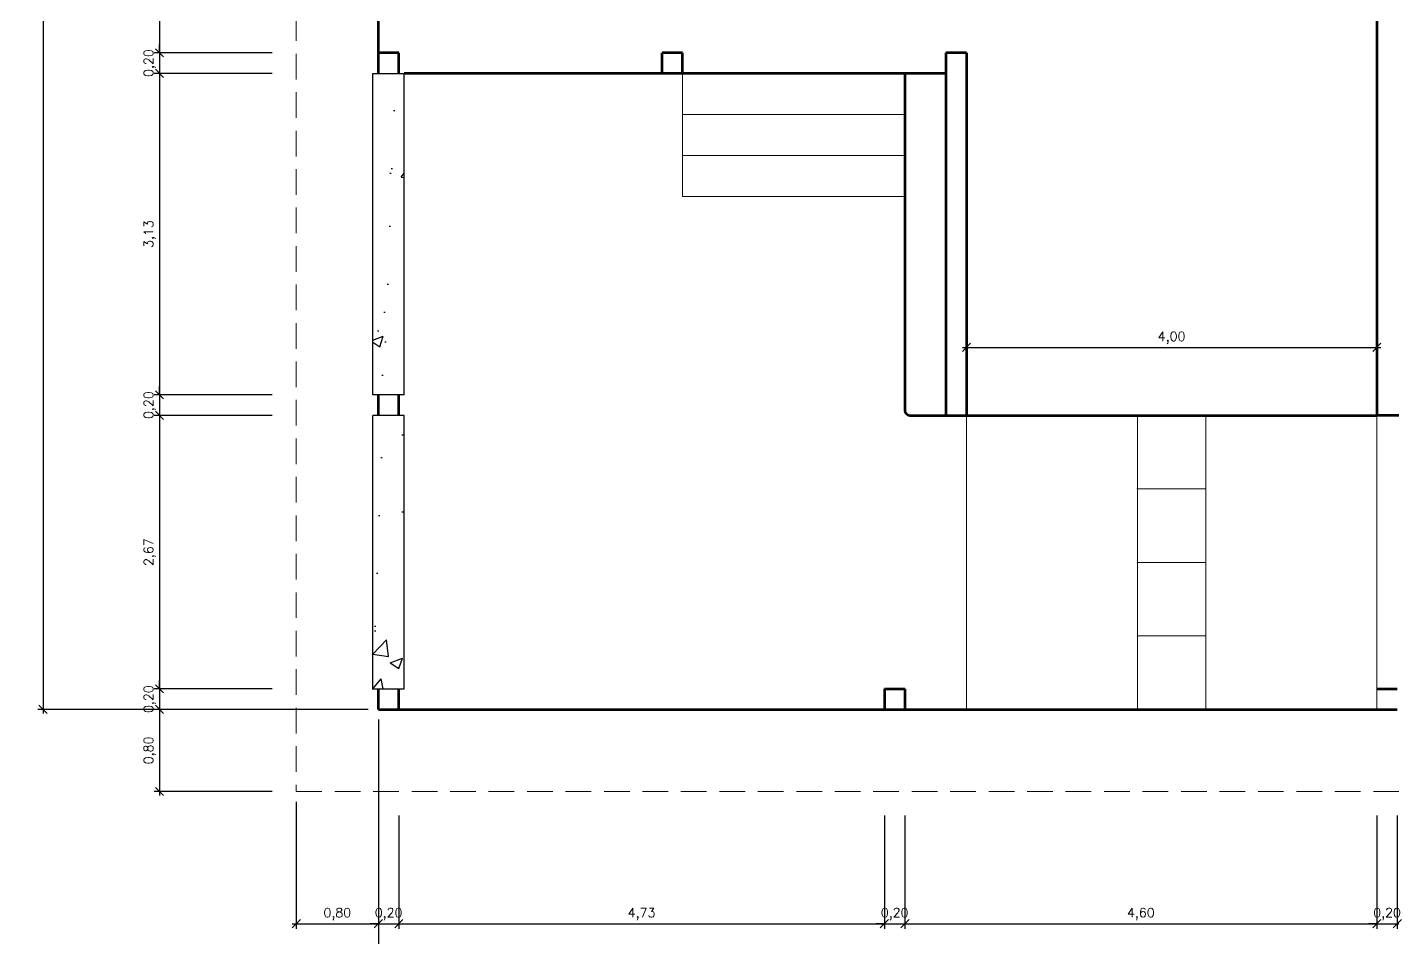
# Model space of a CAD drawing. Header units: millimetres. Extents: x 1185.4 to 1269.4, y 957.3 to 1016.7.
# Drawn here: x 1194.37 to 1207.68, y 977.2 to 986.07 of the extents above; entities that cross this region are included whole.
import ezdxf

# ---------------------------------------------------------------- set-up
doc = ezdxf.new("R2010")
doc.units = ezdxf.units.MM
doc.linetypes.add('HIDDEN', pattern=[0.375, 0.25, -0.125])
for name, color, linetype, lineweight in [('COTAS', 7, 'Continuous', 5), ('DIF-NÍVEL', 1, 'Continuous', 15), ('PAREDES', 4, 'Continuous', 70), ('PROJEÇÕES', 1, 'HIDDEN', 20)]:
    doc.layers.add(name, color=color, linetype=linetype, lineweight=lineweight)
doc.layers.add('MOBILIA', color=7, linetype='Continuous')
doc.styles.add('ROMANS', font='romans.shx')
doc.dimstyles.new('ESCALA-50', dxfattribs={"dimtxt": 0.09, "dimasz": 0.08, "dimexe": 0.05, "dimexo": 0.1, "dimgap": 0.04, "dimtad": 1, "dimzin": 1, "dimtxsty": 'ROMANS', "dimblk": 'OBLIQUE', "dimcen": 0.05, "dimdle": 0.04, "dimaunit": 1, "dimadec": 0, "dimazin": 0, "dimtfac": 1, "dimtix": 1, "dimtmove": 2, "dimatfit": 3, "dimldrblk": 'OPEN90', "dimfxl": 1, "dimarcsym": 0})

# ---------------------------------------------------------------- blocks, each defined once
blk = doc.blocks.new('_OBLIQUE')
at = {"color": 0, "linetype": 'ByBlock'}
blk.add_line((-0.5, -0.5), (0.5, 0.5), dxfattribs=at)
blk = doc.blocks.new('*D73')
at = {"layer": 'COTAS', "color": 0, "lineweight": -2}
for p, q in [((1197.791, 979.323), (1197.791, 975.906)), ((1216.791, 979.323), (1216.791, 975.906)), ((1197.751, 975.956), (1216.831, 975.956))]:
    blk.add_line(p, q, dxfattribs=at)
at = {"layer": 'Defpoints', "color": 0}
for p in [(1197.791, 979.423), (1216.791, 979.423), (1216.791, 975.956)]:
    blk.add_point(p, dxfattribs=at)
at = {"layer": 'COTAS', "color": 0, "lineweight": -2, "xscale": 0.08, "yscale": 0.08, "zscale": 0.08, "rotation": 180}
blk.add_blockref('_OBLIQUE', (1197.791, 975.956), dxfattribs=at)
at = {"layer": 'COTAS', "color": 0, "lineweight": -2, "xscale": 0.08, "yscale": 0.08, "zscale": 0.08}
blk.add_blockref('_OBLIQUE', (1216.791, 975.956), dxfattribs=at)
at = {"layer": 'COTAS', "color": 0, "insert": (1207.291, 976.049), "char_height": 0.09, "attachment_point": 5, "style": 'ROMANS'}
blk.add_mtext('19,00', dxfattribs=at)
blk = doc.blocks.new('_Open90')
at = {"color": 0, "linetype": 'ByBlock', "lineweight": -2}
for p, q in [((0, 0), (-1, 0)), ((-0.5, 0.5), (0, 0)), ((0, 0), (-0.5, -0.5))]:
    blk.add_line(p, q, dxfattribs=at)
blk = doc.blocks.new('*D74')
at = {"layer": 'COTAS', "color": 0, "lineweight": -2}
for p, q in [((1194.522, 1004.929), (1194.522, 979.383)), ((1197.691, 1004.889), (1194.472, 1004.889)), ((1197.691, 979.423), (1194.472, 979.423))]:
    blk.add_line(p, q, dxfattribs=at)
at = {"layer": 'Defpoints', "color": 0}
for p in [(1197.791, 1004.889), (1194.522, 979.423), (1197.791, 979.423)]:
    blk.add_point(p, dxfattribs=at)
at = {"layer": 'COTAS', "color": 0, "lineweight": -2, "xscale": 0.08, "yscale": 0.08, "zscale": 0.08}
for p, rotation in [((1194.522, 1004.889), 90), ((1194.522, 979.423), 270)]:
    blk.add_blockref('_OBLIQUE', p, dxfattribs=dict(at, rotation=rotation))
at = {"layer": 'COTAS', "color": 0, "insert": (1194.428, 992.156), "char_height": 0.09, "attachment_point": 5, "rotation": 90, "style": 'ROMANS'}
blk.add_mtext('25,47', dxfattribs=at)
blk = doc.blocks.new('*D54')
at = {"layer": 'COTAS', "color": 0, "lineweight": -2}
for p, q in [((1196.757, 988.489), (1195.607, 988.489)), ((1195.657, 988.529), (1195.657, 985.783)), ((1196.757, 985.823), (1195.607, 985.823))]:
    blk.add_line(p, q, dxfattribs=at)
at = {"layer": 'Defpoints', "color": 0}
for p in [(1196.857, 988.489), (1195.657, 985.823), (1196.857, 985.823)]:
    blk.add_point(p, dxfattribs=at)
at = {"layer": 'COTAS', "color": 0, "lineweight": -2, "xscale": 0.08, "yscale": 0.08, "zscale": 0.08}
for p, rotation in [((1195.657, 988.489), 90), ((1195.657, 985.823), 270)]:
    blk.add_blockref('_OBLIQUE', p, dxfattribs=dict(at, rotation=rotation))
at = {"layer": 'COTAS', "color": 0, "insert": (1195.564, 987.156), "char_height": 0.09, "attachment_point": 5, "rotation": 90, "style": 'ROMANS'}
blk.add_mtext('2,67', dxfattribs=at)
blk = doc.blocks.new('*D55')
at = {"layer": 'COTAS', "color": 0, "lineweight": -2}
for p, q in [((1195.657, 985.823), (1195.657, 985.903)), ((1196.757, 985.823), (1195.607, 985.823)), ((1195.657, 985.823), (1195.657, 985.623)), ((1196.757, 985.623), (1195.607, 985.623)), ((1195.657, 985.623), (1195.657, 985.543))]:
    blk.add_line(p, q, dxfattribs=at)
at = {"layer": 'Defpoints', "color": 0}
for p in [(1196.857, 985.823), (1195.657, 985.623), (1196.857, 985.623)]:
    blk.add_point(p, dxfattribs=at)
at = {"layer": 'COTAS', "color": 0, "lineweight": -2, "xscale": 0.08, "yscale": 0.08, "zscale": 0.08}
for p, rotation in [((1195.657, 985.823), 270), ((1195.657, 985.623), 90)]:
    blk.add_blockref('_OBLIQUE', p, dxfattribs=dict(at, rotation=rotation))
at = {"layer": 'COTAS', "color": 0, "insert": (1195.564, 985.723), "char_height": 0.09, "attachment_point": 5, "rotation": 90, "style": 'ROMANS'}
blk.add_mtext('0,20', dxfattribs=at)
blk = doc.blocks.new('*D56')
at = {"layer": 'COTAS', "color": 0, "lineweight": -2}
for p, q in [((1196.757, 985.623), (1195.607, 985.623)), ((1195.657, 985.663), (1195.657, 982.449)), ((1196.757, 982.489), (1195.607, 982.489))]:
    blk.add_line(p, q, dxfattribs=at)
at = {"layer": 'Defpoints', "color": 0}
for p in [(1196.857, 985.623), (1195.657, 982.489), (1196.857, 982.489)]:
    blk.add_point(p, dxfattribs=at)
at = {"layer": 'COTAS', "color": 0, "lineweight": -2, "xscale": 0.08, "yscale": 0.08, "zscale": 0.08}
for p, rotation in [((1195.657, 985.623), 90), ((1195.657, 982.489), 270)]:
    blk.add_blockref('_OBLIQUE', p, dxfattribs=dict(at, rotation=rotation))
at = {"layer": 'COTAS', "color": 0, "insert": (1195.564, 984.056), "char_height": 0.09, "attachment_point": 5, "rotation": 90, "style": 'ROMANS'}
blk.add_mtext('3,13', dxfattribs=at)
blk = doc.blocks.new('*D57')
at = {"layer": 'COTAS', "color": 0, "lineweight": -2}
for p, q in [((1195.657, 982.489), (1195.657, 982.569)), ((1196.757, 982.489), (1195.607, 982.489)), ((1195.657, 982.489), (1195.657, 982.289)), ((1196.757, 982.289), (1195.607, 982.289)), ((1195.657, 982.289), (1195.657, 982.209))]:
    blk.add_line(p, q, dxfattribs=at)
at = {"layer": 'Defpoints', "color": 0}
for p in [(1196.857, 982.489), (1195.657, 982.289), (1196.857, 982.289)]:
    blk.add_point(p, dxfattribs=at)
at = {"layer": 'COTAS', "color": 0, "lineweight": -2, "xscale": 0.08, "yscale": 0.08, "zscale": 0.08}
for p, rotation in [((1195.657, 982.489), 270), ((1195.657, 982.289), 90)]:
    blk.add_blockref('_OBLIQUE', p, dxfattribs=dict(at, rotation=rotation))
at = {"layer": 'COTAS', "color": 0, "insert": (1195.564, 982.389), "char_height": 0.09, "attachment_point": 5, "rotation": 90, "style": 'ROMANS'}
blk.add_mtext('0,20', dxfattribs=at)
blk = doc.blocks.new('*D58')
at = {"layer": 'COTAS', "color": 0, "lineweight": -2}
for p, q in [((1196.757, 982.289), (1195.607, 982.289)), ((1195.657, 982.329), (1195.657, 979.583)), ((1196.757, 979.623), (1195.607, 979.623))]:
    blk.add_line(p, q, dxfattribs=at)
at = {"layer": 'Defpoints', "color": 0}
for p in [(1196.857, 982.289), (1195.657, 979.623), (1196.857, 979.623)]:
    blk.add_point(p, dxfattribs=at)
at = {"layer": 'COTAS', "color": 0, "lineweight": -2, "xscale": 0.08, "yscale": 0.08, "zscale": 0.08}
for p, rotation in [((1195.657, 982.289), 90), ((1195.657, 979.623), 270)]:
    blk.add_blockref('_OBLIQUE', p, dxfattribs=dict(at, rotation=rotation))
at = {"layer": 'COTAS', "color": 0, "insert": (1195.564, 980.956), "char_height": 0.09, "attachment_point": 5, "rotation": 90, "style": 'ROMANS'}
blk.add_mtext('2,67', dxfattribs=at)
blk = doc.blocks.new('*D59')
at = {"layer": 'COTAS', "color": 0, "lineweight": -2}
for p, q in [((1195.657, 979.623), (1195.657, 979.703)), ((1196.757, 979.623), (1195.607, 979.623)), ((1195.657, 979.623), (1195.657, 979.423)), ((1196.757, 979.423), (1195.607, 979.423)), ((1195.657, 979.423), (1195.657, 979.343))]:
    blk.add_line(p, q, dxfattribs=at)
at = {"layer": 'Defpoints', "color": 0}
for p in [(1196.857, 979.623), (1195.657, 979.423), (1196.857, 979.423)]:
    blk.add_point(p, dxfattribs=at)
at = {"layer": 'COTAS', "color": 0, "lineweight": -2, "xscale": 0.08, "yscale": 0.08, "zscale": 0.08}
for p, rotation in [((1195.657, 979.623), 270), ((1195.657, 979.423), 90)]:
    blk.add_blockref('_OBLIQUE', p, dxfattribs=dict(at, rotation=rotation))
at = {"layer": 'COTAS', "color": 0, "insert": (1195.564, 979.523), "char_height": 0.09, "attachment_point": 5, "rotation": 90, "style": 'ROMANS'}
blk.add_mtext('0,20', dxfattribs=at)
blk = doc.blocks.new('*D60')
at = {"layer": 'COTAS', "color": 0, "lineweight": -2}
for p, q in [((1196.757, 979.423), (1195.607, 979.423)), ((1195.657, 979.463), (1195.657, 978.583)), ((1196.757, 978.623), (1195.607, 978.623))]:
    blk.add_line(p, q, dxfattribs=at)
at = {"layer": 'Defpoints', "color": 0}
for p in [(1196.857, 979.423), (1195.657, 978.623), (1196.857, 978.623)]:
    blk.add_point(p, dxfattribs=at)
at = {"layer": 'COTAS', "color": 0, "lineweight": -2, "xscale": 0.08, "yscale": 0.08, "zscale": 0.08}
for p, rotation in [((1195.657, 979.423), 90), ((1195.657, 978.623), 270)]:
    blk.add_blockref('_OBLIQUE', p, dxfattribs=dict(at, rotation=rotation))
at = {"layer": 'COTAS', "color": 0, "insert": (1195.564, 979.023), "char_height": 0.09, "attachment_point": 5, "rotation": 90, "style": 'ROMANS'}
blk.add_mtext('0,80', dxfattribs=at)
blk = doc.blocks.new('*D81')
at = {"layer": 'COTAS', "color": 0, "lineweight": -2}
for p, q in [((1196.991, 978.523), (1196.991, 977.284)), ((1197.791, 978.389), (1197.791, 977.284)), ((1196.951, 977.334), (1197.831, 977.334))]:
    blk.add_line(p, q, dxfattribs=at)
at = {"layer": 'Defpoints', "color": 0}
for p in [(1196.991, 978.623), (1197.791, 978.489), (1197.791, 977.334)]:
    blk.add_point(p, dxfattribs=at)
at = {"layer": 'COTAS', "color": 0, "lineweight": -2, "xscale": 0.08, "yscale": 0.08, "zscale": 0.08, "rotation": 180}
blk.add_blockref('_OBLIQUE', (1196.991, 977.334), dxfattribs=at)
at = {"layer": 'COTAS', "color": 0, "lineweight": -2, "xscale": 0.08, "yscale": 0.08, "zscale": 0.08}
blk.add_blockref('_OBLIQUE', (1197.791, 977.334), dxfattribs=at)
at = {"layer": 'COTAS', "color": 0, "insert": (1197.391, 977.428), "char_height": 0.09, "attachment_point": 5, "style": 'ROMANS'}
blk.add_mtext('0,80', dxfattribs=at)
blk = doc.blocks.new('*D61')
at = {"layer": 'COTAS', "color": 0, "lineweight": -2}
for p, q in [((1197.791, 978.389), (1197.791, 977.284)), ((1197.991, 978.389), (1197.991, 977.284)), ((1197.791, 977.334), (1197.711, 977.334)), ((1197.791, 977.334), (1197.991, 977.334)), ((1197.991, 977.334), (1198.071, 977.334))]:
    blk.add_line(p, q, dxfattribs=at)
at = {"layer": 'Defpoints', "color": 0}
for p in [(1197.791, 978.489), (1197.991, 978.489), (1197.991, 977.334)]:
    blk.add_point(p, dxfattribs=at)
at = {"layer": 'COTAS', "color": 0, "lineweight": -2, "xscale": 0.08, "yscale": 0.08, "zscale": 0.08}
blk.add_blockref('_OBLIQUE', (1197.791, 977.334), dxfattribs=at)
at = {"layer": 'COTAS', "color": 0, "lineweight": -2, "xscale": 0.08, "yscale": 0.08, "zscale": 0.08, "rotation": 180}
blk.add_blockref('_OBLIQUE', (1197.991, 977.334), dxfattribs=at)
at = {"layer": 'COTAS', "color": 0, "insert": (1197.891, 977.428), "char_height": 0.09, "attachment_point": 5, "style": 'ROMANS'}
blk.add_mtext('0,20', dxfattribs=at)
blk = doc.blocks.new('*D62')
at = {"layer": 'COTAS', "color": 0, "lineweight": -2}
for p, q in [((1197.991, 978.389), (1197.991, 977.284)), ((1202.724, 978.389), (1202.724, 977.284)), ((1197.951, 977.334), (1202.764, 977.334))]:
    blk.add_line(p, q, dxfattribs=at)
at = {"layer": 'Defpoints', "color": 0}
for p in [(1197.991, 978.489), (1202.724, 978.489), (1202.724, 977.334)]:
    blk.add_point(p, dxfattribs=at)
at = {"layer": 'COTAS', "color": 0, "lineweight": -2, "xscale": 0.08, "yscale": 0.08, "zscale": 0.08, "rotation": 180}
blk.add_blockref('_OBLIQUE', (1197.991, 977.334), dxfattribs=at)
at = {"layer": 'COTAS', "color": 0, "lineweight": -2, "xscale": 0.08, "yscale": 0.08, "zscale": 0.08}
blk.add_blockref('_OBLIQUE', (1202.724, 977.334), dxfattribs=at)
at = {"layer": 'COTAS', "color": 0, "insert": (1200.357, 977.428), "char_height": 0.09, "attachment_point": 5, "style": 'ROMANS'}
blk.add_mtext('4,73', dxfattribs=at)
blk = doc.blocks.new('*D63')
at = {"layer": 'COTAS', "color": 0, "lineweight": -2}
for p, q in [((1202.724, 978.389), (1202.724, 977.284)), ((1202.924, 978.389), (1202.924, 977.284)), ((1202.724, 977.334), (1202.644, 977.334)), ((1202.724, 977.334), (1202.924, 977.334)), ((1202.924, 977.334), (1203.004, 977.334))]:
    blk.add_line(p, q, dxfattribs=at)
at = {"layer": 'Defpoints', "color": 0}
for p in [(1202.724, 978.489), (1202.924, 978.489), (1202.924, 977.334)]:
    blk.add_point(p, dxfattribs=at)
at = {"layer": 'COTAS', "color": 0, "lineweight": -2, "xscale": 0.08, "yscale": 0.08, "zscale": 0.08}
blk.add_blockref('_OBLIQUE', (1202.724, 977.334), dxfattribs=at)
at = {"layer": 'COTAS', "color": 0, "lineweight": -2, "xscale": 0.08, "yscale": 0.08, "zscale": 0.08, "rotation": 180}
blk.add_blockref('_OBLIQUE', (1202.924, 977.334), dxfattribs=at)
at = {"layer": 'COTAS', "color": 0, "insert": (1202.824, 977.428), "char_height": 0.09, "attachment_point": 5, "style": 'ROMANS'}
blk.add_mtext('0,20', dxfattribs=at)
blk = doc.blocks.new('*D64')
at = {"layer": 'COTAS', "color": 0, "lineweight": -2}
for p, q in [((1202.924, 978.389), (1202.924, 977.284)), ((1207.524, 978.389), (1207.524, 977.284)), ((1202.884, 977.334), (1207.564, 977.334))]:
    blk.add_line(p, q, dxfattribs=at)
at = {"layer": 'Defpoints', "color": 0}
for p in [(1202.924, 978.489), (1207.524, 978.489), (1207.524, 977.334)]:
    blk.add_point(p, dxfattribs=at)
at = {"layer": 'COTAS', "color": 0, "lineweight": -2, "xscale": 0.08, "yscale": 0.08, "zscale": 0.08, "rotation": 180}
blk.add_blockref('_OBLIQUE', (1202.924, 977.334), dxfattribs=at)
at = {"layer": 'COTAS', "color": 0, "lineweight": -2, "xscale": 0.08, "yscale": 0.08, "zscale": 0.08}
blk.add_blockref('_OBLIQUE', (1207.524, 977.334), dxfattribs=at)
at = {"layer": 'COTAS', "color": 0, "insert": (1205.224, 977.428), "char_height": 0.09, "attachment_point": 5, "style": 'ROMANS'}
blk.add_mtext('4,60', dxfattribs=at)
blk = doc.blocks.new('*D65')
at = {"layer": 'COTAS', "color": 0, "lineweight": -2}
for p, q in [((1207.524, 978.389), (1207.524, 977.284)), ((1207.724, 978.389), (1207.724, 977.284)), ((1207.524, 977.334), (1207.444, 977.334)), ((1207.524, 977.334), (1207.724, 977.334)), ((1207.724, 977.334), (1207.804, 977.334))]:
    blk.add_line(p, q, dxfattribs=at)
at = {"layer": 'Defpoints', "color": 0}
for p in [(1207.524, 978.489), (1207.724, 978.489), (1207.724, 977.334)]:
    blk.add_point(p, dxfattribs=at)
at = {"layer": 'COTAS', "color": 0, "lineweight": -2, "xscale": 0.08, "yscale": 0.08, "zscale": 0.08}
blk.add_blockref('_OBLIQUE', (1207.524, 977.334), dxfattribs=at)
at = {"layer": 'COTAS', "color": 0, "lineweight": -2, "xscale": 0.08, "yscale": 0.08, "zscale": 0.08, "rotation": 180}
blk.add_blockref('_OBLIQUE', (1207.724, 977.334), dxfattribs=at)
at = {"layer": 'COTAS', "color": 0, "insert": (1207.624, 977.428), "char_height": 0.09, "attachment_point": 5, "style": 'ROMANS'}
blk.add_mtext('0,20', dxfattribs=at)
blk = doc.blocks.new('*D88')
at = {"layer": 'COTAS', "color": 0, "lineweight": -2}
for p, q in [((1203.484, 982.952), (1207.564, 982.952)), ((1203.524, 982.389), (1203.524, 983.002)), ((1207.524, 982.389), (1207.524, 983.002))]:
    blk.add_line(p, q, dxfattribs=at)
at = {"layer": 'Defpoints', "color": 0}
for p in [(1207.524, 982.952), (1203.524, 982.289), (1207.524, 982.289)]:
    blk.add_point(p, dxfattribs=at)
at = {"layer": 'COTAS', "color": 0, "lineweight": -2, "xscale": 0.08, "yscale": 0.08, "zscale": 0.08, "rotation": 180}
blk.add_blockref('_OBLIQUE', (1203.524, 982.952), dxfattribs=at)
at = {"layer": 'COTAS', "color": 0, "lineweight": -2, "xscale": 0.08, "yscale": 0.08, "zscale": 0.08}
blk.add_blockref('_OBLIQUE', (1207.524, 982.952), dxfattribs=at)
at = {"layer": 'COTAS', "color": 0, "insert": (1205.524, 983.045), "char_height": 0.09, "attachment_point": 5, "style": 'ROMANS'}
blk.add_mtext('4,00', dxfattribs=at)

msp = doc.modelspace()

# ---------------------------------------------------------------- hatches: boundary and pattern name
at = {"layer": 'MOBILIA'}
h = msp.add_hatch(dxfattribs=at)
h.set_pattern_fill('AR-CONC', color=256, scale=0.006667, style=0)
h.set_pattern_definition([(50, (1197.7372, 979.6226), (1.21456, -0.10626), [0.127, -1.397]), (355, (1197.7372, 979.6226), (-0.23495, 1.2737), [0.1016, -1.1176]), (100.45, (1197.8384, 979.6137), (0.97962, 1.16744), [0.10793, -1.18727]), (46.184, (1197.7372, 979.9613), (1.8072, -0.2803), [0.1905, -2.0955]), (96.636, (1197.8878, 979.9379), (1.5827, 1.6495), [0.1619, -1.7809]), (351.184, (1197.7372, 979.9613), (1.5827, 1.6495), [0.1524, -1.6764]), (21, (1197.9065, 979.8766), (1.01077, -0.68177), [0.127, -1.397]), (326, (1197.9065, 979.8766), (0.412, 1.22792), [0.1016, -1.1176]), (71.451, (1197.9907, 979.8198), (1.42278, 0.54615), [0.10793, -1.18727]), (37.5, (1197.7372, 979.6226), (0.02059, 0.5637), [0, -1.104053, 0, -1.134533, 0, -1.121833]), (7.5, (1197.7372, 979.6226), (0.445464, 0.66787), [0, -0.646853, 0, -1.078653, 0, -0.427567]), (327.5, (1197.35957, 979.6226), (0.903937, -0.03819), [0, -0.423333, 0, -1.3208, 0, -1.7526]), (317.5, (1197.1902, 979.6226), (0.98753, 0.16951), [0, -0.55033, 0, -0.87715, 0, -1.2446])])
h.paths.add_polyline_path([(1197.737, 982.489), (1198.044, 982.489), (1198.044, 985.623), (1197.737, 985.623)])
h.paths.add_polyline_path([(1198.044, 982.289), (1197.737, 982.289), (1197.737, 979.623), (1198.044, 979.623)])

# ---------------------------------------------------------------- linework, layer by layer
at = {"layer": 'DIF-NÍVEL'}
for p, q in [((1200.757, 984.423), (1200.757, 985.623)), ((1202.924, 985.223), (1200.757, 985.223)), ((1202.924, 984.823), (1200.757, 984.823)), ((1202.924, 984.423), (1200.757, 984.423)), ((1203.524, 982.289), (1203.524, 979.423)), ((1205.191, 982.289), (1205.191, 979.423)), ((1205.857, 982.289), (1205.857, 979.423)), ((1207.524, 982.289), (1207.524, 979.423)), ((1205.191, 981.573), (1205.857, 981.573)), ((1205.191, 980.856), (1205.857, 980.856)), ((1205.191, 980.139), (1205.857, 980.139))]:
    msp.add_line(p, q, dxfattribs=at)
for p in [(1205.191, 981.573), (1205.857, 981.573), (1205.191, 980.856), (1205.857, 980.856), (1205.191, 980.139), (1205.857, 980.139)]:
    msp.add_point(p, dxfattribs=at)
at = {"layer": 'MOBILIA'}
for p, q in [((1197.737, 982.489), (1197.737, 985.623)), ((1197.737, 985.623), (1198.044, 985.623)), ((1198.044, 982.489), (1198.044, 985.623)), ((1198.044, 982.489), (1197.737, 982.489)), ((1198.044, 982.289), (1197.737, 982.289)), ((1197.737, 979.623), (1197.737, 982.289)), ((1198.044, 979.623), (1198.044, 982.289)), ((1197.737, 979.623), (1198.044, 979.623))]:
    msp.add_line(p, q, dxfattribs=at)
at = {"layer": 'PAREDES'}
for p, q in [((1197.791, 985.623), (1197.791, 995.556)), ((1207.524, 988.489), (1207.524, 982.289)), ((1197.991, 985.823), (1197.791, 985.823)), ((1197.991, 985.623), (1197.991, 985.823)), ((1200.557, 985.623), (1200.557, 985.823)), ((1200.757, 985.823), (1200.557, 985.823)), ((1200.757, 985.623), (1200.757, 985.823)), ((1200.757, 985.623), (1200.757, 985.823)), ((1203.324, 985.823), (1203.324, 982.289)), ((1203.524, 985.823), (1203.324, 985.823)), ((1203.524, 985.823), (1203.524, 982.289)), ((1203.324, 985.623), (1198.044, 985.623)), ((1202.924, 985.623), (1202.924, 982.336)), ((1197.791, 982.289), (1197.791, 982.489)), ((1197.991, 982.289), (1197.991, 982.489)), ((1202.971, 982.289), (1207.524, 982.289)), ((1209.057, 982.289), (1207.524, 982.289)), ((1197.791, 979.423), (1197.791, 979.623)), ((1197.991, 979.423), (1197.991, 979.623)), ((1202.724, 979.623), (1202.924, 979.623)), ((1202.724, 979.623), (1202.724, 979.423)), ((1202.924, 979.623), (1202.924, 979.423)), ((1207.524, 979.623), (1207.724, 979.623)), ((1197.791, 979.423), (1207.724, 979.423))]:
    msp.add_line(p, q, dxfattribs=at)
msp.add_arc((1202.971, 982.336), 0.0468, 180, 270, dxfattribs=at)
at = {"layer": 'PROJEÇÕES'}
for p, q in [((1196.991, 1005.689), (1196.991, 978.623)), ((1196.991, 978.623), (1217.591, 978.623))]:
    msp.add_line(p, q, dxfattribs=at)

# ---------------------------------------------------------------- dimensions: what is measured, and where the dimension line sits
at = {"layer": 'COTAS'}
for p1, p2, distance, picture, middle in [((1197.791, 1004.889), (1197.791, 979.423), -3.269, '*D74', (1194.428, 992.156)), ((1203.524, 982.289), (1207.524, 982.289), 0.663, '*D88', (1205.524, 983.045))]:
    dim = msp.add_aligned_dim(p1=p1, p2=p2, distance=distance, dimstyle='ESCALA-50', dxfattribs=at)
    dim.commit()
    dim.dimension.update_dxf_attribs({"geometry": picture, "text_midpoint": middle})
for base, p1, p2, angle, picture, middle in [((1195.657, 985.823), (1196.857, 988.489), (1196.857, 985.823), 90, '*D54', (1195.564, 987.156)), ((1195.657, 985.623), (1196.857, 985.823), (1196.857, 985.623), 90, '*D55', (1195.564, 985.723)), ((1195.657, 982.489), (1196.857, 985.623), (1196.857, 982.489), 90, '*D56', (1195.564, 984.056)), ((1195.657, 982.289), (1196.857, 982.489), (1196.857, 982.289), 90, '*D57', (1195.564, 982.389)), ((1195.657, 979.623), (1196.857, 982.289), (1196.857, 979.623), 90, '*D58', (1195.564, 980.956)), ((1195.657, 979.423), (1196.857, 979.623), (1196.857, 979.423), 90, '*D59', (1195.564, 979.523)), ((1195.657, 978.623), (1196.857, 979.423), (1196.857, 978.623), 90, '*D60', (1195.564, 979.023)), ((1197.791, 977.334), (1196.991, 978.623), (1197.791, 978.489), 180, '*D81', (1197.391, 977.428)), ((1197.991, 977.334), (1197.791, 978.489), (1197.991, 978.489), 180, '*D61', (1197.891, 977.428)), ((1202.724, 977.334), (1197.991, 978.489), (1202.724, 978.489), 180, '*D62', (1200.357, 977.428)), ((1202.924, 977.334), (1202.724, 978.489), (1202.924, 978.489), 180, '*D63', (1202.824, 977.428)), ((1207.524, 977.334), (1202.924, 978.489), (1207.524, 978.489), 180, '*D64', (1205.224, 977.428)), ((1207.724, 977.334), (1207.524, 978.489), (1207.724, 978.489), 180, '*D65', (1207.624, 977.428))]:
    dim = msp.add_linear_dim(base=base, p1=p1, p2=p2, angle=angle, dimstyle='ESCALA-50', dxfattribs=at)
    dim.commit()
    dim.dimension.update_dxf_attribs({"geometry": picture, "text_midpoint": middle})
dim = msp.add_linear_dim(base=(1216.791, 975.956), p1=(1197.791, 979.423), p2=(1216.791, 979.423), dimstyle='ESCALA-50', dxfattribs=at)
dim.commit()
dim.dimension.update_dxf_attribs({"geometry": '*D73', "text_midpoint": (1207.291, 976.049)})

doc.saveas('drawing.dxf')
